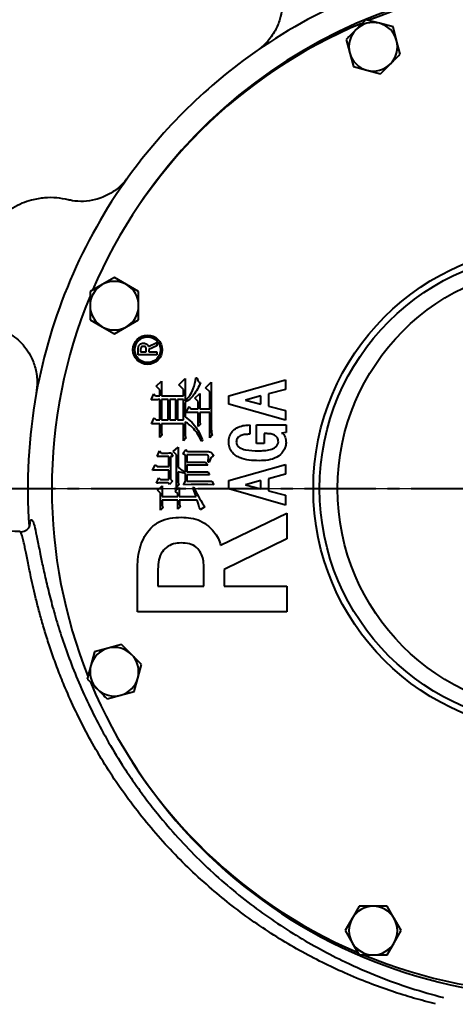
# Model space of a CAD drawing. Header units: millimetres. Extents: x 1465 to 4510, y 540 to 2694.
# Drawn here: x 2728.2 to 2844.9, y 1044.9 to 1306.6 of the extents above; entities that cross this region are included whole.
import ezdxf

# ---------------------------------------------------------------- set-up
doc = ezdxf.new("R2010")
doc.units = ezdxf.units.MM
doc.linetypes.add('CENTER2', pattern=[28.575, 19.05, -3.175, 3.175, -3.175])
doc.layers.add('2细线层', color=4, linetype='Continuous', lineweight=35)
doc.layers.add('AM_5', color=3, linetype='Continuous', lineweight=25)
doc.styles.add('SLDTEXTSTYLE1', font='txt.shx', dxfattribs={"width": 0.7, "bigfont": 'gbcbig.shx'})
doc.dimstyles.new('SLDDIMSTYLE12$0', dxfattribs={"dimtxt": 12, "dimasz": 10, "dimexe": 0, "dimexo": 0.0625, "dimgap": 0.875, "dimtad": 1, "dimdec": 1, "dimlfac": 1.8, "dimrnd": 1e-09, "dimzin": 12, "dimdsep": 46, "dimtxsty": 'SLDTEXTSTYLE1', "dimcen": 0.09, "dimdle": 8.16, "dimclrd": 3, "dimclre": 3, "dimadec": 0, "dimazin": 3, "dimtfac": 1, "dimtdec": 1, "dimtofl": 0, "dimtmove": 0, "dimatfit": 3, "dimfxl": 0, "dimfrac": 2, "dimtolj": 1, "dimlwd": 5, "dimlwe": 5, "dimarcsym": 0})

# ---------------------------------------------------------------- blocks, each defined once
blk = doc.blocks.new('*U54')
at = {"layer": '2细线层', "color": 0, "linetype": 'CENTER2', "lineweight": -3, "transparency": 16777216}
blk.add_line((0, 21), (0, 353.69), dxfattribs=at)
blk = doc.blocks.new('*D64')
at = {"layer": 'AM_5', "color": 3, "lineweight": 5, "transparency": 16777216}
blk.add_line((2355.93, 1093.1), (2355.93, 1409.17), dxfattribs=at)
at = {"layer": 'AM_5', "color": 3, "linetype": 'Continuous', "lineweight": 5, "transparency": 16777216}
for p, q in [((2365.93, 1409.17), (2863.04, 1409.17)), ((2873.04, 1181.1), (2873.04, 1409.17))]:
    blk.add_line(p, q, dxfattribs=at)
at = {"layer": 'AM_5', "color": 3, "transparency": 16777216}
for points in [[(2365.93, 1410.83), (2365.93, 1407.5), (2355.93, 1409.17)], [(2863.04, 1410.83), (2863.04, 1407.5), (2873.04, 1409.17)]]:
    blk.add_solid(points, dxfattribs=at)
at = {"layer": 'Defpoints', "color": 0, "transparency": 16777216}
for p in [(2873.04, 1409.17), (2873.04, 1181.04), (2355.93, 1093.04)]:
    blk.add_point(p, dxfattribs=at)
at = {"layer": 'AM_5', "color": 0, "transparency": 16777216, "insert": (2618.39, 1423.75), "char_height": 12, "width": 2.3333, "attachment_point": 5, "style": 'SLDTEXTSTYLE1'}
blk.add_mtext('\\A1;{\\H2.28571x;520}', dxfattribs=at)
blk = doc.blocks.new('*D57')
at = {"layer": 'AM_5', "color": 3, "lineweight": 5, "transparency": 16777216}
blk.add_line((2872.98, 1181.04), (2506.91, 1181.04), dxfattribs=at)
at = {"layer": 'AM_5', "color": 3, "linetype": 'Continuous', "lineweight": 5, "transparency": 16777216}
for p, q in [((2506.91, 1171.04), (2506.91, 852.16)), ((2871.08, 842.16), (2506.91, 842.16))]:
    blk.add_line(p, q, dxfattribs=at)
at = {"layer": 'AM_5', "color": 3, "transparency": 16777216}
for points in [[(2505.24, 1171.04), (2508.57, 1171.04), (2506.91, 1181.04)], [(2505.24, 852.16), (2508.57, 852.16), (2506.91, 842.16)]]:
    blk.add_solid(points, dxfattribs=at)
at = {"layer": 'Defpoints', "color": 0, "transparency": 16777216}
for p in [(2873.04, 1181.04), (2506.91, 842.16), (2871.15, 842.16)]:
    blk.add_point(p, dxfattribs=at)
at = {"layer": 'AM_5', "color": 0, "transparency": 16777216, "insert": (2492.32, 952.42), "char_height": 12, "attachment_point": 5, "rotation": 90, "style": 'SLDTEXTSTYLE1'}
blk.add_mtext('\\A1;{\\H2.28571x;340}', dxfattribs=at)

msp = doc.modelspace()

# ---------------------------------------------------------------- linework, layer by layer
at = {"color": 7, "linetype": 'Continuous', "lineweight": 25}
for p, q in [((2824.573, 1305.577), (2820.948, 1306.548)), ((2828.198, 1304.605), (2824.573, 1305.577)), ((2829.169, 1300.98), (2828.198, 1304.605)), ((2815.641, 1301.241), (2816.612, 1297.616)), ((2830.141, 1297.356), (2829.169, 1300.98)), ((2816.612, 1297.616), (2817.584, 1293.991)), ((2817.584, 1293.991), (2821.209, 1293.02)), ((2821.209, 1293.02), (2824.833, 1292.048)), ((2750.368, 1235.654), (2747.118, 1233.778)), ((2753.618, 1237.531), (2750.368, 1235.654)), ((2756.868, 1235.654), (2753.618, 1237.531)), ((2760.118, 1233.778), (2756.868, 1235.654)), ((2747.118, 1226.272), (2750.368, 1224.396)), ((2756.868, 1224.396), (2760.118, 1226.272)), ((2750.368, 1224.396), (2753.618, 1222.519)), ((2753.618, 1222.519), (2756.868, 1224.396)), ((2762.731, 1219.06), (2764.95, 1220.14)), ((2764.95, 1220.14), (2764.95, 1219.277)), ((2759.95, 1216.835), (2759.95, 1218.325)), ((2764.95, 1216.835), (2759.95, 1216.835)), ((2760.628, 1218.183), (2760.628, 1217.694)), ((2760.628, 1217.694), (2762.169, 1217.694)), ((2762.169, 1217.694), (2762.169, 1218.353)), ((2764.95, 1219.277), (2762.846, 1218.254)), ((2762.846, 1218.254), (2762.846, 1217.694)), ((2762.846, 1217.694), (2764.95, 1217.694)), ((2764.95, 1217.694), (2764.95, 1216.835)), ((2764.831, 1208.482), (2766.204, 1209.854)), ((2766.204, 1209.854), (2766.204, 1205.881)), ((2770.878, 1208.843), (2772.539, 1210.504)), ((2772.539, 1210.504), (2772.539, 1204.581)), ((2775.429, 1210.721), (2775.718, 1210.721)), ((2778.043, 1208.048), (2779.56, 1209.565)), ((2779.56, 1209.565), (2779.56, 1197.068)), ((2784.222, 1205.868), (2799.393, 1210.199)), ((2799.393, 1210.199), (2799.393, 1207.578)), ((2763.464, 1204.797), (2764.162, 1206.459)), ((2764.162, 1206.459), (2764.652, 1205.881)), ((2765.77, 1207.542), (2764.831, 1208.482)), ((2765.77, 1205.881), (2765.77, 1207.542)), ((2772.106, 1207.615), (2770.878, 1208.843)), ((2772.106, 1205.881), (2772.106, 1207.615)), ((2775.177, 1205.231), (2776.478, 1206.531)), ((2776.478, 1206.531), (2776.478, 1202.413)), ((2779.127, 1206.965), (2778.043, 1208.048)), ((2779.127, 1202.413), (2779.127, 1206.965)), ((2799.393, 1207.578), (2794.873, 1206.384)), ((2794.873, 1206.384), (2794.873, 1203.145)), ((2764.652, 1205.881), (2765.77, 1205.881)), ((2765.77, 1199.452), (2765.77, 1204.87)), ((2766.204, 1205.881), (2772.106, 1205.881)), ((2767.996, 1204.87), (2766.204, 1204.87)), ((2766.204, 1204.87), (2766.204, 1199.452)), ((2767.996, 1199.452), (2767.996, 1204.87)), ((2770.051, 1204.87), (2768.43, 1204.87)), ((2768.43, 1204.87), (2768.43, 1199.452)), ((2770.051, 1199.452), (2770.051, 1204.87)), ((2772.106, 1204.87), (2770.485, 1204.87)), ((2770.485, 1204.87), (2770.485, 1199.452)), ((2772.106, 1199.452), (2772.106, 1204.87)), ((2772.539, 1204.147), (2772.539, 1200.246)), ((2776.044, 1204.364), (2775.177, 1205.231)), ((2776.044, 1202.413), (2776.044, 1204.364)), ((2784.222, 1203.66), (2784.222, 1205.868)), ((2792.838, 1205.91), (2788.675, 1204.763)), ((2788.675, 1204.763), (2792.838, 1203.628)), ((2792.838, 1203.628), (2792.838, 1205.91)), ((2772.866, 1201.402), (2773.66, 1203.064)), ((2773.66, 1203.064), (2774.094, 1202.413)), ((2774.094, 1202.413), (2776.044, 1202.413)), ((2776.044, 1197.646), (2776.044, 1201.474)), ((2776.478, 1202.413), (2779.127, 1202.413)), ((2779.127, 1201.474), (2776.478, 1201.474)), ((2776.478, 1201.474), (2776.478, 1199.018)), ((2779.127, 1194.684), (2779.127, 1201.474)), ((2799.393, 1199.342), (2784.222, 1203.66)), ((2794.873, 1203.145), (2799.393, 1201.95)), ((2799.393, 1201.95), (2799.393, 1199.342)), ((2763.536, 1198.368), (2764.304, 1200.03)), ((2764.304, 1200.03), (2764.794, 1199.452)), ((2764.794, 1199.452), (2765.77, 1199.452)), ((2766.204, 1199.452), (2767.996, 1199.452)), ((2768.43, 1199.452), (2770.051, 1199.452)), ((2770.485, 1199.452), (2772.106, 1199.452)), ((2772.539, 1198.946), (2772.539, 1196.273)), ((2776.478, 1199.018), (2776.622, 1198.224)), ((2765.77, 1194.756), (2765.77, 1198.44)), ((2772.106, 1198.44), (2766.204, 1198.44)), ((2766.204, 1198.44), (2766.204, 1196.129)), ((2766.204, 1196.129), (2766.348, 1195.334)), ((2772.106, 1193.889), (2772.106, 1198.44)), ((2776.622, 1198.224), (2776.044, 1197.646)), ((2789.837, 1198.096), (2789.837, 1195.601)), ((2791.643, 1193.129), (2791.643, 1198.096)), ((2791.643, 1198.096), (2799.564, 1198.096)), ((2799.564, 1196.068), (2798.369, 1195.92)), ((2799.564, 1198.096), (2799.564, 1196.068)), ((2766.348, 1195.334), (2765.77, 1194.756)), ((2772.756, 1194.539), (2772.106, 1193.889)), ((2777.235, 1193.817), (2776.946, 1193.745)), ((2779.777, 1195.334), (2779.127, 1194.684)), ((2794.409, 1195.772), (2793.678, 1195.772)), ((2793.678, 1195.772), (2793.678, 1193.129)), ((2765.061, 1189.699), (2765.712, 1191.144)), ((2765.712, 1191.144), (2766.217, 1190.566)), ((2769.356, 1191), (2770.656, 1192.156)), ((2770.222, 1190.133), (2769.356, 1191)), ((2770.656, 1192.156), (2770.656, 1186.882)), ((2771.97, 1190.494), (2772.764, 1191.505)), ((2772.764, 1191.505), (2773.195, 1191)), ((2773.195, 1191), (2778.447, 1191)), ((2793.678, 1193.129), (2791.643, 1193.129)), ((2768.168, 1189.699), (2765.061, 1189.699)), ((2768.168, 1186.954), (2768.168, 1189.699)), ((2768.601, 1189.699), (2768.601, 1183.631)), ((2769.251, 1189.699), (2768.601, 1189.699)), ((2768.818, 1190.639), (2769.251, 1189.699)), ((2770.222, 1181.392), (2770.222, 1190.133)), ((2772.62, 1189.988), (2771.97, 1190.494)), ((2772.62, 1185.51), (2772.62, 1189.988)), ((2778.375, 1190.061), (2773.053, 1190.061)), ((2773.053, 1190.061), (2773.053, 1188.182)), ((2773.053, 1188.182), (2778.038, 1188.182)), ((2778.038, 1188.182), (2778.616, 1187.316)), ((2779.022, 1188.182), (2778.733, 1188.182)), ((2763.807, 1185.943), (2764.534, 1187.46)), ((2764.534, 1187.46), (2765.043, 1186.954)), ((2765.043, 1186.954), (2768.168, 1186.954)), ((2768.168, 1183.487), (2768.168, 1186.015)), ((2772.62, 1185.148), (2770.656, 1185.51)), ((2770.656, 1185.51), (2770.656, 1183.776)), ((2778.616, 1187.316), (2773.053, 1187.316)), ((2773.053, 1187.316), (2773.053, 1185.582)), ((2773.053, 1185.582), (2778.616, 1185.582)), ((2778.616, 1185.582), (2779.121, 1184.715)), ((2784.222, 1183.203), (2799.393, 1187.533)), ((2799.393, 1187.533), (2799.393, 1184.912)), ((2764.917, 1182.548), (2765.495, 1183.993)), ((2765.495, 1183.993), (2765.928, 1183.487)), ((2765.928, 1183.487), (2768.168, 1183.487)), ((2769.179, 1183.053), (2768.384, 1182.187)), ((2768.601, 1183.631), (2769.179, 1183.053)), ((2772.114, 1182.114), (2772.62, 1183.053)), ((2772.62, 1183.053), (2772.62, 1185.148)), ((2779.121, 1184.715), (2773.053, 1184.715)), ((2773.053, 1184.715), (2773.053, 1183.053)), ((2773.053, 1183.053), (2779.742, 1183.053)), ((2779.742, 1183.053), (2780.245, 1182.114)), ((2784.222, 1180.994), (2784.222, 1183.203)), ((2792.838, 1183.244), (2788.675, 1182.097)), ((2792.838, 1180.962), (2792.838, 1183.244)), ((2799.393, 1184.912), (2794.873, 1183.718)), ((2794.873, 1183.718), (2794.873, 1180.479)), ((2765.147, 1180.67), (2766.375, 1181.825)), ((2765.942, 1179.875), (2765.147, 1180.67)), ((2766.375, 1181.825), (2766.375, 1178.936)), ((2768.384, 1182.187), (2768.023, 1182.62)), ((2769.915, 1180.381), (2770.998, 1181.392)), ((2770.565, 1179.73), (2769.915, 1180.381)), ((2770.873, 1182.042), (2770.222, 1181.392)), ((2770.998, 1181.392), (2770.998, 1178.936)), ((2774.131, 1182.187), (2772.114, 1182.114)), ((2778.591, 1182.187), (2774.131, 1182.187)), ((2774.61, 1181.392), (2774.899, 1181.464)), ((2775.477, 1178.936), (2774.61, 1181.392)), ((2780.245, 1182.114), (2778.591, 1182.187)), ((2799.393, 1176.676), (2784.222, 1180.994)), ((2788.675, 1182.097), (2792.838, 1180.962)), ((2794.873, 1180.479), (2799.393, 1179.284)), ((2765.942, 1175.252), (2765.942, 1179.875)), ((2766.375, 1178.936), (2770.565, 1178.936)), ((2770.565, 1177.997), (2766.375, 1177.997)), ((2766.375, 1177.997), (2766.375, 1177.636)), ((2770.565, 1178.936), (2770.565, 1179.73)), ((2770.565, 1175.541), (2770.565, 1177.997)), ((2770.998, 1178.936), (2775.477, 1178.936)), ((2775.766, 1177.997), (2770.998, 1177.997)), ((2770.998, 1177.997), (2770.998, 1177.925)), ((2799.393, 1179.284), (2799.393, 1176.676)), ((2766.592, 1175.902), (2765.942, 1175.252)), ((2771.215, 1176.191), (2770.565, 1175.541)), ((2777.861, 1176.191), (2776.561, 1175.396)), ((2782.067, 1165.891), (2799.822, 1174.537)), ((2799.822, 1174.537), (2799.822, 1167.634)), ((2799.822, 1167.634), (2782.985, 1159.443)), ((2759.822, 1148.093), (2759.822, 1160.018)), ((2777.568, 1154.97), (2777.568, 1160.242)), ((2782.985, 1159.443), (2782.985, 1154.97)), ((2765.239, 1158.877), (2765.239, 1154.97)), ((2765.239, 1154.97), (2777.568, 1154.97)), ((2782.985, 1154.97), (2799.822, 1154.97)), ((2799.822, 1154.97), (2799.822, 1148.093)), ((2799.822, 1148.093), (2759.822, 1148.093)), ((2751.935, 1138.337), (2748.311, 1137.365)), ((2755.56, 1139.308), (2751.935, 1138.337)), ((2748.311, 1137.365), (2747.339, 1133.74)), ((2747.339, 1133.74), (2746.368, 1130.115)), ((2759.896, 1130.376), (2760.868, 1134.001)), ((2758.925, 1126.751), (2759.896, 1130.376)), ((2751.675, 1124.808), (2755.3, 1125.78)), ((2755.3, 1125.78), (2758.925, 1126.751)), ((2819.138, 1069.285), (2817.262, 1066.035)), ((2828.52, 1066.035), (2826.644, 1069.285)), ((2817.262, 1066.035), (2815.385, 1062.785)), ((2830.396, 1062.785), (2828.52, 1066.035)), ((2815.385, 1062.785), (2817.262, 1059.535)), ((2828.52, 1059.535), (2830.396, 1062.785)), ((2817.262, 1059.535), (2819.138, 1056.285)), ((2826.644, 1056.285), (2828.52, 1059.535))]:
    msp.add_line(p, q, dxfattribs=at)
for centre, radius in [((2871.874, 1181.042), 65), ((2871.874, 1181.042), 63.318), ((2873.044, 1181.042), 59.677), ((2762.509, 1218.217), 3.931), ((2762.509, 1218.217), 3.435)]:
    msp.add_circle(centre, radius, dxfattribs=at)
for centre, radius, start, end in [((2873.044, 1181.042), 142.619, 99.21632, 124.72319), ((2873.044, 1181.042), 135.984, 75.70908, 147.39827), ((2871.874, 1181.042), 135, 67.67066, 111.75176), ((2871.874, 1181.042), 135, 112.71649, 156.82438), ((2822.891, 1299.298), 6.5, 135, 195), ((2822.891, 1299.298), 6.5, 75, 135), ((2822.891, 1299.298), 6.5, 15, 75), ((2822.891, 1299.298), 6.5, 315, 15), ((2873.044, 1181.042), 142.619, 124.72319, 144.21632), ((2822.891, 1299.298), 6.5, 195, 255), ((2822.891, 1299.298), 6.5, 255, 315), ((2873.044, 1181.042), 142.619, 144.21632, 169.72319), ((2753.618, 1230.025), 6.5, 120, 180), ((2753.618, 1230.025), 6.5, 60, 120), ((2753.618, 1230.025), 6.5, 0, 60), ((2871.874, 1181.042), 135, 157.638, 180), ((2753.618, 1230.025), 6.5, 180, 240), ((2753.618, 1230.025), 6.5, 300, 0), ((2873.044, 1181.042), 135.984, 212.60173, 21.68503), ((2753.618, 1230.025), 6.5, 240, 300), ((2873.044, 1181.042), 142.619, 169.72319, 184.08184), ((2871.874, 1181.042), 135, 180, 201.81807), ((2717.709, 917.496), 252.291, 87.58259, 92.65925), ((2728.679, 1172.035), 2.494, 262.39523, 333.25086), ((2753.618, 1132.058), 6.5, 105, 165), ((2753.618, 1132.058), 6.5, 45, 105), ((2753.618, 1132.058), 6.5, 345, 45), ((2753.618, 1132.058), 6.5, 165, 225), ((2871.874, 1181.042), 135, 202.64746, 246.75913), ((2753.618, 1132.058), 6.5, 285, 345), ((2753.618, 1132.058), 6.5, 225, 285), ((2822.891, 1062.785), 6.5, 90, 150), ((2822.891, 1062.785), 6.5, 30, 90), ((2822.891, 1062.785), 6.5, 150, 210), ((2822.891, 1062.785), 6.5, 330, 30), ((2822.891, 1062.785), 6.5, 210, 270), ((2822.891, 1062.785), 6.5, 270, 330), ((2871.874, 1181.042), 135, 247.60479, 291.73669)]:
    msp.add_arc(centre, radius, start, end, dxfattribs=at)
for points, knots in [([(2798.194, 1314.224), (2798.333, 1313.448), (2798.61, 1311.894), (2798.536, 1309.372), (2797.993, 1306.612), (2796.985, 1304.103), (2795.641, 1301.982), (2794.146, 1300.11), (2792.687, 1298.957), (2791.807, 1298.262)], [0, 0, 0, 0, 0.1638594, 0.3281213, 0.4914407, 0.6743603, 0.7670388, 0.8595026, 1, 1, 1, 1]), ([(2820.948, 1306.548), (2820.925, 1306.524), (2820.05, 1305.65), (2819.16, 1304.76), (2818.295, 1303.894)], [0, 0, 0, 0, 0.0269953, 1, 1, 1, 1]), ([(2818.295, 1303.894), (2817.63, 1303.229), (2816.739, 1302.339), (2815.863, 1301.462), (2815.641, 1301.241)], [0, 0, 0, 0, 0.74693332, 1, 1, 1, 1]), ([(2827.487, 1294.702), (2828.353, 1295.568), (2829.242, 1296.457), (2830.117, 1297.332), (2830.141, 1297.356)], [0, 0, 0, 0, 0.9730048, 1, 1, 1, 1]), ([(2824.833, 1292.048), (2825.055, 1292.27), (2825.932, 1293.147), (2826.822, 1294.037), (2827.487, 1294.702)], [0, 0, 0, 0, 0.2530667, 1, 1, 1, 1]), ([(2757.347, 1264.434), (2756.704, 1263.64), (2755.663, 1262.356), (2754.012, 1261.007), (2752.402, 1259.929), (2750.558, 1259.023), (2748.097, 1258.217), (2745.324, 1257.832), (2742.944, 1257.978), (2741.643, 1258.262), (2741.27, 1258.343)], [0, 0, 0, 0, 0.1281278, 0.2070687, 0.2861351, 0.404738, 0.5235866, 0.7217864, 0.9203618, 1, 1, 1, 1]), ([(2741.27, 1258.343), (2740.252, 1258.546), (2738.214, 1258.951), (2734.925, 1258.942), (2731.814, 1258.428), (2728.949, 1257.479), (2726.515, 1256.278), (2724.234, 1254.728), (2722.333, 1253.023), (2720.74, 1251.169), (2719.45, 1249.282), (2718.369, 1247.199), (2717.558, 1245.062), (2717.027, 1242.956), (2716.698, 1240.697), (2716.644, 1238.284), (2716.945, 1235.431), (2717.712, 1232.509), (2719.22, 1229.12), (2721.509, 1225.878), (2723.964, 1223.609), (2725.512, 1222.576), (2725.943, 1222.289)], [0, 0, 0, 0, 0.0704817, 0.1411253, 0.2114397, 0.262002, 0.312511, 0.3555757, 0.3985696, 0.430653, 0.4627062, 0.4949602, 0.5272108, 0.5564321, 0.5856728, 0.6253972, 0.6651816, 0.7232176, 0.7813627, 0.8729283, 0.9646568, 1, 1, 1, 1]), ([(2747.118, 1233.778), (2747.118, 1233.744), (2747.118, 1232.508), (2747.118, 1231.249), (2747.118, 1230.025)], [0, 0, 0, 0, 0.0269953, 1, 1, 1, 1]), ([(2760.118, 1230.025), (2760.118, 1231.249), (2760.118, 1232.508), (2760.118, 1233.744), (2760.118, 1233.778)], [0, 0, 0, 0, 0.97300478, 1, 1, 1, 1]), ([(2747.118, 1230.025), (2747.118, 1229.085), (2747.118, 1227.825), (2747.118, 1226.586), (2747.118, 1226.272)], [0, 0, 0, 0, 0.7469333, 1, 1, 1, 1]), ([(2760.118, 1226.272), (2760.118, 1226.586), (2760.118, 1227.825), (2760.118, 1229.085), (2760.118, 1230.025)], [0, 0, 0, 0, 0.2530667, 1, 1, 1, 1]), ([(2725.943, 1222.289), (2726.59, 1221.838), (2727.885, 1220.935), (2729.615, 1219.1), (2731.183, 1216.764), (2732.245, 1214.277), (2732.794, 1211.827), (2733.06, 1209.446), (2732.844, 1207.599), (2732.713, 1206.485)], [0, 0, 0, 0, 0.1638594, 0.3281213, 0.4914407, 0.6743603, 0.7670388, 0.8595026, 1, 1, 1, 1]), ([(2759.95, 1218.325), (2759.966, 1218.561), (2759.997, 1219.032), (2760.315, 1219.638), (2760.854, 1219.966), (2761.226, 1219.988), (2761.412, 1219.999)], [0, 0, 0, 0, 0.2807585, 0.5601549, 0.7794399, 1, 1, 1, 1]), ([(2761.412, 1219.999), (2761.576, 1219.989), (2761.905, 1219.97), (2762.309, 1219.735), (2762.597, 1219.423), (2762.687, 1219.18), (2762.731, 1219.06)], [0, 0, 0, 0, 0.2803151, 0.5594507, 0.780022, 1, 1, 1, 1]), ([(2761.412, 1219.138), (2761.324, 1219.132), (2761.147, 1219.122), (2760.904, 1219.003), (2760.65, 1218.701), (2760.637, 1218.396), (2760.628, 1218.183)], [0, 0, 0, 0, 0.1874919, 0.3742932, 0.5609864, 1, 1, 1, 1]), ([(2762.169, 1218.353), (2762.158, 1218.469), (2762.138, 1218.7), (2761.966, 1218.995), (2761.685, 1219.125), (2761.503, 1219.133), (2761.412, 1219.138)], [0, 0, 0, 0, 0.2805191, 0.5597554, 0.7792183, 1, 1, 1, 1]), ([(2772.539, 1204.581), (2773.008, 1205.035), (2773.944, 1205.943), (2774.973, 1208.066), (2775.256, 1209.714), (2775.429, 1210.721)], [0, 0, 0, 0, 0.2800467, 0.5599854, 1, 1, 1, 1]), ([(2776.657, 1209.421), (2776.409, 1208.832), (2775.912, 1207.654), (2774.937, 1206.16), (2773.83, 1204.929), (2772.97, 1204.408), (2772.539, 1204.147)], [0, 0, 0, 0, 0.2802334, 0.5603462, 0.7802785, 1, 1, 1, 1]), ([(2775.718, 1210.721), (2775.794, 1210.408), (2775.9, 1209.971), (2776.298, 1209.539), (2776.537, 1209.46), (2776.657, 1209.421)], [0, 0, 0, 0, 0.55956435, 0.78005034, 1, 1, 1, 1]), ([(2765.77, 1204.87), (2765.34, 1204.867), (2764.57, 1204.861), (2763.802, 1204.817), (2763.464, 1204.797)], [0, 0, 0, 0, 0.5600064, 1, 1, 1, 1]), ([(2776.044, 1201.474), (2775.451, 1201.472), (2774.391, 1201.467), (2773.332, 1201.422), (2772.866, 1201.402)], [0, 0, 0, 0, 0.5600049, 1, 1, 1, 1]), ([(2772.539, 1200.246), (2773.157, 1199.801), (2774.392, 1198.911), (2775.67, 1197.202), (2776.639, 1195.506), (2777.036, 1194.38), (2777.235, 1193.817)], [0, 0, 0, 0, 0.2797651, 0.559635, 0.7798429, 1, 1, 1, 1]), ([(2776.946, 1193.745), (2776.658, 1194.325), (2776.082, 1195.486), (2775.008, 1196.942), (2773.832, 1198.131), (2772.97, 1198.675), (2772.539, 1198.946)], [0, 0, 0, 0, 0.28018043, 0.56014278, 0.7802496, 1, 1, 1, 1]), ([(2765.77, 1198.44), (2765.353, 1198.436), (2764.608, 1198.429), (2763.864, 1198.387), (2763.536, 1198.368)], [0, 0, 0, 0, 0.5599859, 1, 1, 1, 1]), ([(2772.539, 1196.273), (2772.548, 1195.945), (2772.565, 1195.36), (2772.698, 1194.79), (2772.756, 1194.539)], [0, 0, 0, 0, 0.5599513, 1, 1, 1, 1]), ([(2779.56, 1197.068), (2779.569, 1196.74), (2779.585, 1196.155), (2779.718, 1195.585), (2779.777, 1195.334)], [0, 0, 0, 0, 0.55995133, 1, 1, 1, 1]), ([(2784.222, 1193.505), (2784.257, 1194.017), (2784.327, 1195.038), (2785.096, 1196.419), (2786.402, 1197.412), (2788.033, 1198.011), (2789.236, 1198.068), (2789.837, 1198.096)], [0, 0, 0, 0, 0.1867586, 0.3729226, 0.5594709, 0.7795025, 1, 1, 1, 1]), ([(2798.369, 1195.92), (2798.434, 1195.921), (2798.564, 1195.923), (2798.781, 1195.773), (2799.06, 1195.426), (2799.445, 1194.608), (2799.516, 1193.844), (2799.564, 1193.335)], [0, 0, 0, 0, 0.0622525, 0.1247705, 0.2498639, 0.5004423, 1, 1, 1, 1]), ([(2792.361, 1188.521), (2791.47, 1188.548), (2789.689, 1188.602), (2787.488, 1189.127), (2785.926, 1190.01), (2784.954, 1190.948), (2784.319, 1192.163), (2784.255, 1193.058), (2784.222, 1193.505)], [0, 0, 0, 0, 0.2504027, 0.5002943, 0.6253666, 0.7502877, 0.8750808, 1, 1, 1, 1]), ([(2789.837, 1195.601), (2789.448, 1195.591), (2788.67, 1195.571), (2787.701, 1195.387), (2787.001, 1195.029), (2786.571, 1194.623), (2786.295, 1194.091), (2786.268, 1193.701), (2786.254, 1193.505)], [0, 0, 0, 0, 0.2504694, 0.5004704, 0.6255057, 0.7504214, 0.8751012, 1, 1, 1, 1]), ([(2786.254, 1193.505), (2786.304, 1193.215), (2786.404, 1192.632), (2787.325, 1191.84), (2789.28, 1191.219), (2791.025, 1191.2), (2792.191, 1191.187)], [0, 0, 0, 0, 0.1239553, 0.2488066, 0.4983555, 1, 1, 1, 1]), ([(2792.191, 1191.187), (2792.723, 1191.198), (2793.788, 1191.22), (2795.386, 1191.416), (2796.601, 1192.014), (2797.368, 1192.797), (2797.478, 1193.326), (2797.532, 1193.589)], [0, 0, 0, 0, 0.2511391, 0.5020492, 0.7508155, 0.8760001, 1, 1, 1, 1]), ([(2799.564, 1193.335), (2799.528, 1192.93), (2799.458, 1192.122), (2798.688, 1190.679), (2797.144, 1189.287), (2794.775, 1188.606), (2793.167, 1188.55), (2792.361, 1188.521)], [0, 0, 0, 0, 0.1250911, 0.2501912, 0.4992688, 0.7492411, 1, 1, 1, 1]), ([(2797.532, 1193.589), (2797.489, 1193.953), (2797.425, 1194.501), (2796.958, 1195.066), (2796.377, 1195.496), (2795.485, 1195.733), (2794.768, 1195.759), (2794.409, 1195.772)], [0, 0, 0, 0, 0.2484522, 0.3736486, 0.4989325, 0.7490564, 1, 1, 1, 1]), ([(2778.447, 1191), (2778.663, 1190.996), (2779.094, 1190.989), (2779.806, 1190.605), (2780.034, 1190.088), (2780.173, 1189.772)], [0, 0, 0, 0, 0.2811061, 0.5611061, 1, 1, 1, 1]), ([(2766.217, 1190.566), (2766.703, 1190.566), (2767.571, 1190.567), (2768.437, 1190.617), (2768.818, 1190.639)], [0, 0, 0, 0, 0.5600301, 1, 1, 1, 1]), ([(2778.733, 1188.182), (2778.747, 1188.537), (2778.768, 1189.068), (2778.84, 1189.661), (2778.743, 1189.917), (2778.604, 1190.043), (2778.467, 1190.053), (2778.375, 1190.061)], [0, 0, 0, 0, 0.5004533, 0.7502288, 0.8130544, 0.8755102, 1, 1, 1, 1]), ([(2780.173, 1189.772), (2779.986, 1189.706), (2779.612, 1189.574), (2779.215, 1188.963), (2779.095, 1188.479), (2779.022, 1188.182)], [0, 0, 0, 0, 0.2783697, 0.5585894, 1, 1, 1, 1]), ([(2768.168, 1186.015), (2767.353, 1186.015), (2765.899, 1186.014), (2764.446, 1185.965), (2763.807, 1185.943)], [0, 0, 0, 0, 0.5600095, 1, 1, 1, 1]), ([(2770.656, 1186.882), (2770.984, 1186.571), (2771.571, 1186.014), (2772.299, 1185.664), (2772.62, 1185.51)], [0, 0, 0, 0, 0.5590985, 1, 1, 1, 1]), ([(2770.656, 1183.776), (2770.665, 1183.448), (2770.681, 1182.863), (2770.814, 1182.293), (2770.873, 1182.042)], [0, 0, 0, 0, 0.5599513, 1, 1, 1, 1]), ([(2768.023, 1182.62), (2767.443, 1182.619), (2766.407, 1182.616), (2765.372, 1182.569), (2764.917, 1182.548)], [0, 0, 0, 0, 0.5600083, 1, 1, 1, 1]), ([(2774.899, 1181.464), (2775.372, 1180.432), (2776.214, 1178.591), (2777.358, 1176.923), (2777.861, 1176.191)], [0, 0, 0, 0, 0.56088301, 1, 1, 1, 1]), ([(2766.375, 1177.636), (2766.384, 1177.308), (2766.4, 1176.722), (2766.533, 1176.153), (2766.592, 1175.902)], [0, 0, 0, 0, 0.55995133, 1, 1, 1, 1]), ([(2770.998, 1177.925), (2771.007, 1177.597), (2771.023, 1177.011), (2771.157, 1176.442), (2771.215, 1176.191)], [0, 0, 0, 0, 0.5599513, 1, 1, 1, 1]), ([(2776.561, 1175.396), (2776.421, 1175.884), (2776.171, 1176.756), (2775.89, 1177.618), (2775.766, 1177.997)], [0, 0, 0, 0, 0.559991, 1, 1, 1, 1]), ([(2730.939, 1170.842), (2730.985, 1171.275), (2731.108, 1172.411), (2731.421, 1172.901), (2731.829, 1172.443), (2732.32, 1170.734), (2732.924, 1167.855), (2733.645, 1164.151), (2734.498, 1159.991), (2735.469, 1155.643), (2736.689, 1150.748), (2738.217, 1145.331), (2740.095, 1139.485), (2742.38, 1133.249), (2745.11, 1126.715), (2748.315, 1119.978), (2752.004, 1113.145), (2755.701, 1107.093), (2759.239, 1101.858), (2762.478, 1097.429), (2766.453, 1092.404), (2771.291, 1086.849), (2777.012, 1080.988), (2783.054, 1075.46), (2789.268, 1070.385), (2795.703, 1065.699), (2802.193, 1061.492), (2808.803, 1057.691), (2816.122, 1053.971), (2824.226, 1050.45), (2833.018, 1047.256), (2838.786, 1045.662), (2841.674, 1044.864)], [0, 0, 0, 0, 0.0260755, 0.068472, 0.110802, 0.1531098, 0.1954668, 0.2377341, 0.2695275, 0.3011026, 0.332991, 0.3646388, 0.3963559, 0.4278961, 0.4596743, 0.4914516, 0.523018, 0.5548504, 0.5758832, 0.5971224, 0.6186428, 0.6500297, 0.6821661, 0.7136009, 0.745887, 0.7773261, 0.8096086, 0.8409322, 0.8729902, 0.9148954, 0.957384, 1, 1, 1, 1]), ([(2759.822, 1160.018), (2759.854, 1160.962), (2759.917, 1162.849), (2760.506, 1165.634), (2761.607, 1168.253), (2763.277, 1170.631), (2765.685, 1172.367), (2768.549, 1173.275), (2770.526, 1173.361), (2771.515, 1173.403)], [0, 0, 0, 0, 0.1401753, 0.280303, 0.420371, 0.5603153, 0.706657, 0.85322, 1, 1, 1, 1]), ([(2771.515, 1173.403), (2772.386, 1173.364), (2774.126, 1173.285), (2776.66, 1172.534), (2778.706, 1171.174), (2780.243, 1169.547), (2781.457, 1167.861), (2781.864, 1166.547), (2782.067, 1165.891)], [0, 0, 0, 0, 0.1867439, 0.3732657, 0.5596165, 0.7064652, 0.8533715, 1, 1, 1, 1]), ([(2779.682, 1073.901), (2777.756, 1075.606), (2773.931, 1078.992), (2768.514, 1084.483), (2763.362, 1090.251), (2758.536, 1096.289), (2754.076, 1102.523), (2750.03, 1108.849), (2746.403, 1115.218), (2743.185, 1121.58), (2740.638, 1127.269), (2738.618, 1132.291), (2737.03, 1136.624), (2735.629, 1140.827), (2734.429, 1144.781), (2733.389, 1148.54), (2732.516, 1151.981), (2731.764, 1155.196), (2731.179, 1157.879), (2730.703, 1160.173), (2730.32, 1162.074), (2729.98, 1163.779), (2729.675, 1165.289), (2729.353, 1166.807), (2729.017, 1168.224), (2728.679, 1169.216), (2728.456, 1169.659), (2728.357, 1169.546), (2728.35, 1169.538)], [0, 0, 0, 0, 0.0480954, 0.0954717, 0.1424738, 0.1905592, 0.2379894, 0.2849148, 0.3322397, 0.3795362, 0.4272326, 0.4621107, 0.4977858, 0.5328379, 0.5690464, 0.6037861, 0.6400248, 0.6744622, 0.710758, 0.7382559, 0.7672237, 0.7957038, 0.8238511, 0.8536795, 0.8978242, 0.9453463, 0.9962478, 1, 1, 1, 1]), ([(2771.515, 1166.518), (2770.809, 1166.475), (2769.399, 1166.389), (2767.449, 1165.438), (2765.967, 1163.688), (2765.324, 1161.362), (2765.267, 1159.706), (2765.239, 1158.877)], [0, 0, 0, 0, 0.1869219, 0.3731554, 0.5592811, 0.7792936, 1, 1, 1, 1]), ([(2777.568, 1160.242), (2777.535, 1160.863), (2777.47, 1162.105), (2776.809, 1163.858), (2775.677, 1165.518), (2773.696, 1166.409), (2772.244, 1166.481), (2771.515, 1166.518)], [0, 0, 0, 0, 0.18718889, 0.37425564, 0.56073518, 0.77970971, 1, 1, 1, 1]), ([(2758.214, 1136.654), (2757.348, 1137.52), (2756.459, 1138.41), (2755.584, 1139.284), (2755.56, 1139.308)], [0, 0, 0, 0, 0.9730048, 1, 1, 1, 1]), ([(2760.868, 1134.001), (2760.646, 1134.222), (2759.769, 1135.099), (2758.879, 1135.989), (2758.214, 1136.654)], [0, 0, 0, 0, 0.2530667, 1, 1, 1, 1]), ([(2746.368, 1130.115), (2746.392, 1130.092), (2747.266, 1129.217), (2748.156, 1128.328), (2749.022, 1127.462)], [0, 0, 0, 0, 0.0269953, 1, 1, 1, 1]), ([(2749.022, 1127.462), (2749.687, 1126.797), (2750.577, 1125.907), (2751.453, 1125.03), (2751.675, 1124.808)], [0, 0, 0, 0, 0.7469333, 1, 1, 1, 1]), ([(2839.577, 1043.186), (2837.625, 1043.686), (2833.756, 1044.675), (2827.791, 1046.543), (2821.617, 1048.759), (2815.414, 1051.325), (2809.211, 1054.238), (2803.162, 1057.434), (2797.066, 1061.039), (2791.054, 1065.019), (2785.224, 1069.283), (2781.497, 1072.388), (2779.682, 1073.901)], [0, 0, 0, 0, 0.0983606, 0.1949021, 0.2961379, 0.402868, 0.4994826, 0.6007187, 0.7010737, 0.8024625, 0.9037741, 1, 1, 1, 1]), ([(2822.891, 1069.285), (2821.667, 1069.285), (2820.408, 1069.285), (2819.171, 1069.285), (2819.138, 1069.285)], [0, 0, 0, 0, 0.97300478, 1, 1, 1, 1]), ([(2826.644, 1069.285), (2826.33, 1069.285), (2825.09, 1069.285), (2823.831, 1069.285), (2822.891, 1069.285)], [0, 0, 0, 0, 0.2530667, 1, 1, 1, 1]), ([(2819.138, 1056.285), (2819.171, 1056.285), (2820.408, 1056.285), (2821.667, 1056.285), (2822.891, 1056.285)], [0, 0, 0, 0, 0.0269953, 1, 1, 1, 1]), ([(2822.891, 1056.285), (2823.831, 1056.285), (2825.09, 1056.285), (2826.33, 1056.285), (2826.644, 1056.285)], [0, 0, 0, 0, 0.7469333, 1, 1, 1, 1])]:
    msp.add_open_spline(points, degree=3, knots=knots, dxfattribs=at)

# ---------------------------------------------------------------- block references
at = {"layer": '2细线层', "color": 1, "linetype": 'CENTER2', "lineweight": -3, "rotation": 90.00000000000001}
msp.add_blockref('*U54', (2873.154, 1181.046), dxfattribs=at)

# ---------------------------------------------------------------- dimensions: what is measured, and where the dimension line sits
at = {"layer": 'AM_5'}
dim = msp.add_linear_dim(base=(2873.044, 1409.165), p1=(2355.927, 1093.042), p2=(2873.044, 1181.042), text='{\\H2.28571x;520}', dimstyle='SLDDIMSTYLE12$0', override={"dimlfac": 1}, dxfattribs=at)
dim.commit()
dim.dimension.update_dxf_attribs({"geometry": '*D64', "text_midpoint": (2618.389, 1409.165), "dimtype": 160})
dim = msp.add_linear_dim(base=(2506.908, 842.163), p1=(2873.044, 1181.042), p2=(2871.146, 842.163), angle=90, text='{\\H2.28571x;340}', dimstyle='SLDDIMSTYLE12$0', override={"dimlfac": 1}, dxfattribs=at)
dim.commit()
dim.dimension.update_dxf_attribs({"geometry": '*D57', "text_midpoint": (2506.908, 952.423), "dimtype": 160})

doc.saveas('drawing.dxf')
